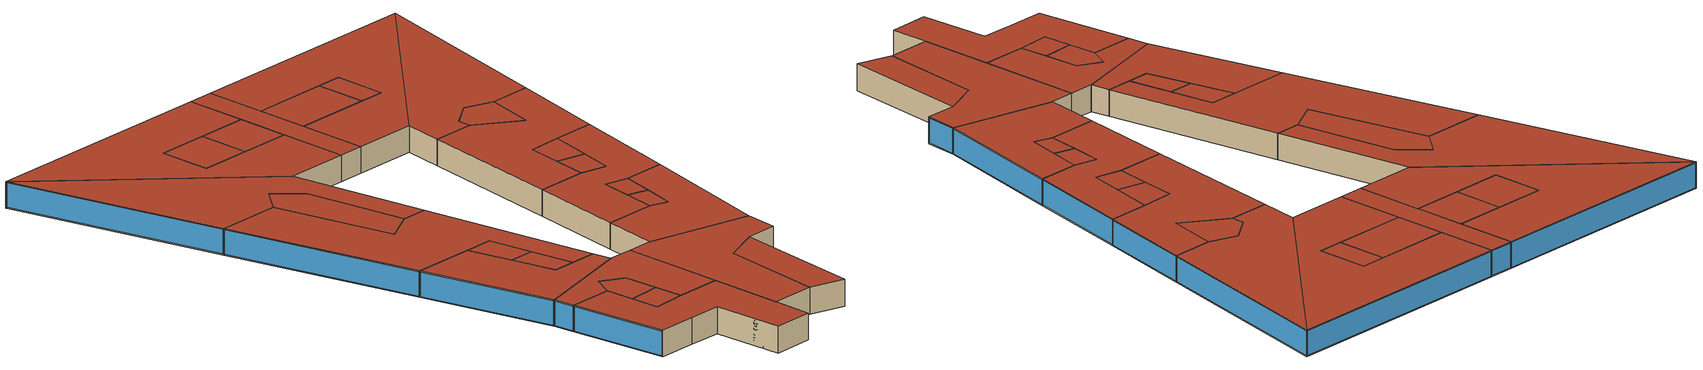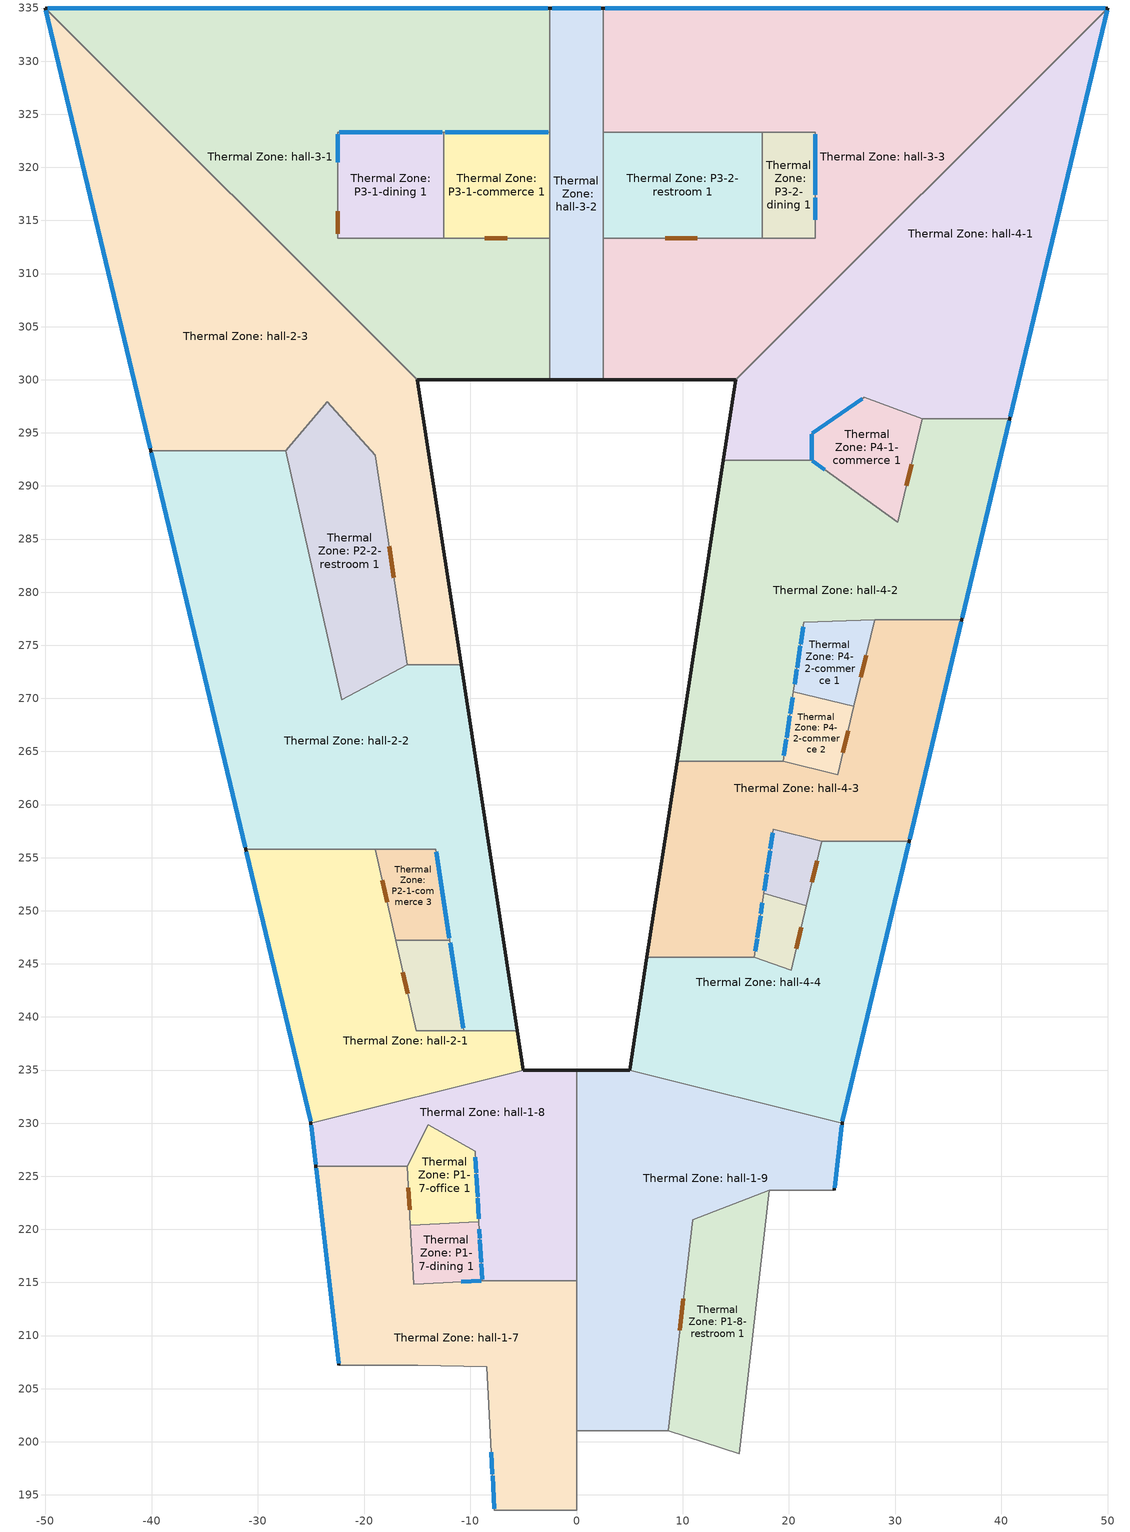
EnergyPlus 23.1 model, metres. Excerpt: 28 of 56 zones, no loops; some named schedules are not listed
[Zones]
Thermal Zone: hall-1-7
 floor ground (ExtSlabCarpet 4in ClimateZone 1-8): -15.93,225.94 -15.34,214.82 -8.89,215.16 0,215.16 0,193.57 -7.73,193.57 -8.45,207.05 -14.93,207.19 -22.37,207.19 -24.53,225.94 z0
 wall outside (ASHRAE 189.1-2009 ExtWall Mass ClimateZone 5): -24.53,225.94 -22.37,207.19 z0:5
 wall to Thermal Zone: P1-7-office 1 (Interior Wall): -15.63,220.38 -15.93,225.94 z0:5
 wall to Thermal Zone: P1-7-dining 1 (Interior Wall): -8.89,215.16 -15.34,214.82 -15.63,220.38 z0:5
 wall to Thermal Zone: hall-1-8 (Air Wall): 0,215.16 -8.89,215.16 / -15.93,225.94 -24.53,225.94 z0:5
 wall to Thermal Zone: hall-1-9 (Air Wall): 0,201.04 0,215.16 z0:5
 wall to Thermal Zone: hall-1-10 (Air Wall): 0,193.57 0,201.04 z0:5
 wall to Thermal Zone: hall-1-6 (Air Wall): -7.73,193.57 0,193.57 / -22.37,207.19 -14.93,207.19 z0:5
 wall to Thermal Zone: P1-6-commerce 1 (Interior Wall): -14.93,207.19 -8.45,207.05 -7.73,193.57 z0:5
 window (Curtain Window): -24.51,225.74 -22.39,207.39 z0.2:4.8
 window inside (Interior Window): -7.9,196.81 -7.74,193.7 / -8.98,215.16 -10.87,215.06 z0.2:4.8; -8.02,199.02 -7.91,196.93 z2.61:4.8
 door inside (Interior Door): -8.02,199.02 -7.91,196.93 / -15.71,221.83 -15.83,223.93 z0:2.5
 roof outside (ASHRAE 189.1-2009 ExtRoof IEAD ClimateZone 2-5): 0,193.57 0,215.16 -8.89,215.16 -15.34,214.82 -15.93,225.94 -24.53,225.94 -22.37,207.19 -14.93,207.19 -8.45,207.05 -7.73,193.57 z5
Thermal Zone: P1-8-restroom 1
 floor ground (ExtSlabCarpet 4in ClimateZone 1-8): 18.17,223.7 15.3,198.86 8.64,201.04 10.93,220.91 z0
 wall to Thermal Zone: hall-1-10 (Interior Wall): 8.64,201.04 15.3,198.86 18.17,223.7 z0:5
 wall to Thermal Zone: hall-1-9 (Interior Wall): 18.17,223.7 10.93,220.91 8.64,201.04 z0:5
 door inside (Interior Door): 10.07,213.47 9.73,210.48 z0:2.5
 roof outside (ASHRAE 189.1-2009 ExtRoof IEAD ClimateZone 2-5): 15.3,198.86 18.17,223.7 10.93,220.91 8.64,201.04 z5
Thermal Zone: hall-1-9
 floor ground (ExtSlabCarpet 4in ClimateZone 1-8): 5,235 25,230 24.27,223.7 18.17,223.7 10.93,220.91 8.64,201.04 0,201.04 0,235 z0
 wall outside (ASHRAE 189.1-2009 ExtWall Mass ClimateZone 5): 5,235 0,235 / 24.27,223.7 25,230 z0:5
 wall to Thermal Zone: hall-1-10 (Air Wall): 0,201.04 8.64,201.04 / 18.17,223.7 24.27,223.7 z0:5
 wall to Thermal Zone: hall-1-8 (Air Wall): 0,235 0,215.16 z0:5
 wall to Thermal Zone: hall-4-4 (Air Wall): 25,230 5,235 z0:5
 window (Curtain Window): 24.3,223.9 24.98,229.8 z0.2:4.8
 roof outside (ASHRAE 189.1-2009 ExtRoof IEAD ClimateZone 2-5): 8.64,201.04 10.93,220.91 18.17,223.7 24.27,223.7 25,230 5,235 0,235 0,201.04 z5
Thermal Zone: P1-7-dining 1
 floor ground (ExtSlabCarpet 4in ClimateZone 1-8): -9.19,220.73 -8.89,215.16 -15.34,214.82 -15.63,220.38 z0
 wall to Thermal Zone: P1-7-office 1 (Interior Wall): -9.19,220.73 -15.63,220.38 z0:5
 wall to Thermal Zone: hall-1-8 (Interior Wall): -8.89,215.16 -9.19,220.73 z0:5
 window inside (Interior Window): -8.9,215.3 -8.97,216.74 / -9.1,219.15 -9.15,220.01 z0.2:4.8; -8.98,216.89 -9.1,219 z2.69:4.8
 door inside (Interior Door): -8.98,216.89 -9.1,218.98 z0:2.5
 roof outside (ASHRAE 189.1-2009 ExtRoof IEAD ClimateZone 2-5): -15.34,214.82 -8.89,215.16 -9.19,220.73 -15.63,220.38 z5
Thermal Zone: hall-1-8
 floor ground (ExtSlabCarpet 4in ClimateZone 1-8): 0,235 0,215.16 -8.89,215.16 -9.55,227.36 -13.96,229.83 -15.93,225.94 -24.53,225.94 -25,230 -5,235 z0
 wall outside (ASHRAE 189.1-2009 ExtWall Mass ClimateZone 5): -25,230 -24.53,225.94 / 0,235 -5,235 z0:5
 wall to Thermal Zone: hall-2-1 (Air Wall): -5,235 -25,230 z0:5
 wall to Thermal Zone: P1-7-office 1 (Interior Wall): -15.93,225.94 -13.96,229.83 -9.55,227.36 -9.19,220.73 z0:5
 window (Curtain Window): -24.98,229.8 -24.55,226.14 z0.2:4.8
 window inside (Interior Window): -9.31,222.91 -9.2,220.98 / -9.51,226.79 -9.44,225.33 z0.2:4.8; -9.43,225.17 -9.31,223.07 z2.59:4.8
 door inside (Interior Door): -9.43,225.17 -9.31,223.07 z0:2.5
 roof outside (ASHRAE 189.1-2009 ExtRoof IEAD ClimateZone 2-5): 0,215.16 0,235 -5,235 -25,230 -24.53,225.94 -15.93,225.94 -13.96,229.83 -9.55,227.36 -8.89,215.16 z5
Thermal Zone: P1-7-office 1
 floor ground (ExtSlabCarpet 4in ClimateZone 1-8): -13.96,229.83 -9.55,227.36 -9.19,220.73 -15.63,220.38 -15.93,225.94 z0
 roof outside (ASHRAE 189.1-2009 ExtRoof IEAD ClimateZone 2-5): -15.63,220.38 -9.19,220.73 -9.55,227.36 -13.96,229.83 -15.93,225.94 z5
Thermal Zone: hall-4-4
 floor ground (ExtSlabCarpet 4in ClimateZone 1-8): 31.32,256.55 25,230 5,235 6.64,245.64 16.75,245.64 20.2,244.39 23.1,256.55 z0
 wall outside (ASHRAE 189.1-2009 ExtWall Mass ClimateZone 5): 25,230 31.32,256.55 / 6.64,245.64 5,235 z0:5
 wall to Thermal Zone: hall-4-3 (Air Wall): 16.75,245.64 6.64,245.64 / 31.32,256.55 23.1,256.55 z0:5
 wall to Thermal Zone: P4-3-commerce 2 (Interior Wall): 21.65,250.47 20.2,244.39 16.75,245.64 z0:5
 wall to Thermal Zone: P4-3-commerce 1 (Interior Wall): 23.1,256.55 21.65,250.47 z0:5
 window (Curtain Window): 25.05,230.19 31.28,256.36 z0.2:4.8
 door inside (Interior Door): 22.66,254.71 22.17,252.67 / 21.17,248.44 20.68,246.4 z0:2.5
 roof outside (ASHRAE 189.1-2009 ExtRoof IEAD ClimateZone 2-5): 25,230 31.32,256.55 23.1,256.55 20.2,244.39 16.75,245.64 6.64,245.64 5,235 z5
Thermal Zone: P4-3-commerce 2
 floor ground (ExtSlabCarpet 4in ClimateZone 1-8): 17.64,251.65 21.65,250.47 20.2,244.39 16.75,245.64 z0
 wall to Thermal Zone: P4-3-commerce 1 (Interior Wall): 21.65,250.47 17.64,251.65 z0:5
 wall to Thermal Zone: hall-4-3 (Interior Wall): 17.64,251.65 16.75,245.64 z0:5
 window inside (Interior Window): 17.51,250.74 17.35,249.7 / 17,247.34 16.82,246.16 z0.2:4.8; 17.33,249.55 17.02,247.47 z2.63:4.8
 door inside (Interior Door): 17.33,249.55 17.02,247.47 z0:2.5
 roof outside (ASHRAE 189.1-2009 ExtRoof IEAD ClimateZone 2-5): 20.2,244.39 21.65,250.47 17.64,251.65 16.75,245.64 z5
Thermal Zone: hall-4-3
 floor ground (ExtSlabCarpet 4in ClimateZone 1-8): 36.29,277.4 31.32,256.55 23.1,256.55 18.54,257.66 16.75,245.64 6.64,245.64 9.47,264.06 19.45,264.06 24.59,262.81 28.06,277.4 z0
 wall outside (ASHRAE 189.1-2009 ExtWall Mass ClimateZone 5): 31.32,256.55 36.29,277.4 / 9.47,264.06 6.64,245.64 z0:5
 wall to Thermal Zone: P4-3-commerce 1 (Interior Wall): 17.64,251.65 18.54,257.66 23.1,256.55 z0:5
 wall to Thermal Zone: hall-4-2 (Air Wall): 19.45,264.06 9.47,264.06 / 36.29,277.4 28.06,277.4 z0:5
 wall to Thermal Zone: P4-2-commerce 2 (Interior Wall): 26.12,269.25 24.59,262.81 19.45,264.06 z0:5
 wall to Thermal Zone: P4-2-commerce 1 (Interior Wall): 28.06,277.4 26.12,269.25 z0:5
 window (Curtain Window): 31.37,256.75 36.24,277.21 z0.2:4.8
 window inside (Interior Window): 17.68,251.88 17.91,253.43 / 18.27,255.83 18.49,257.35 z0.2:4.8; 17.93,253.58 18.24,255.66 z2.67:4.8
 door inside (Interior Door): 25.57,266.93 25.08,264.89 / 27.26,274.04 26.78,272 / 17.93,253.58 18.24,255.66 z0:2.5
 roof outside (ASHRAE 189.1-2009 ExtRoof IEAD ClimateZone 2-5): 16.75,245.64 18.54,257.66 23.1,256.55 31.32,256.55 36.29,277.4 28.06,277.4 24.59,262.81 19.45,264.06 9.47,264.06 6.64,245.64 z5
Thermal Zone: P4-3-commerce 1
 floor ground (ExtSlabCarpet 4in ClimateZone 1-8): 18.54,257.66 23.1,256.55 21.65,250.47 17.64,251.65 z0
 roof outside (ASHRAE 189.1-2009 ExtRoof IEAD ClimateZone 2-5): 21.65,250.47 23.1,256.55 18.54,257.66 17.64,251.65 z5
Thermal Zone: P4-2-commerce 2
 floor ground (ExtSlabCarpet 4in ClimateZone 1-8): 20.43,270.6 26.12,269.25 24.59,262.81 19.45,264.06 z0
 wall to Thermal Zone: P4-2-commerce 1 (Interior Wall): 26.12,269.25 20.43,270.6 z0:5
 wall to Thermal Zone: hall-4-2 (Interior Wall): 20.43,270.6 19.45,264.06 z0:5
 window inside (Interior Window): 20.35,270.09 20.12,268.55 / 19.76,266.14 19.53,264.59 z0.2:4.8; 20.1,268.38 19.78,266.3 z2.64:4.8
 door inside (Interior Door): 20.1,268.38 19.78,266.3 z0:2.5
 roof outside (ASHRAE 189.1-2009 ExtRoof IEAD ClimateZone 2-5): 24.59,262.81 26.12,269.25 20.43,270.6 19.45,264.06 z5
Thermal Zone: hall-4-2
 floor ground (ExtSlabCarpet 4in ClimateZone 1-8): 40.79,296.31 36.29,277.4 28.06,277.4 21.41,277.15 19.45,264.06 9.47,264.06 13.83,292.43 22.13,292.43 30.25,286.58 32.56,296.31 z0
 wall outside (ASHRAE 189.1-2009 ExtWall Mass ClimateZone 5): 36.29,277.4 40.79,296.31 / 13.83,292.43 9.47,264.06 z0:5
 wall to Thermal Zone: P4-2-commerce 1 (Interior Wall): 20.43,270.6 21.41,277.15 28.06,277.4 z0:5
 wall to Thermal Zone: hall-4-1 (Air Wall): 22.13,292.43 13.83,292.43 / 40.79,296.31 32.56,296.31 z0:5
 wall to Thermal Zone: P4-1-commerce 1 (Interior Wall): 32.56,296.31 30.25,286.58 22.13,292.43 z0:5
 window (Curtain Window): 36.33,277.6 40.74,296.12 z0.2:4.8
 window inside (Interior Window): 23.38,291.53 22.2,292.38 / 21.1,275.1 21.34,276.72 / 20.54,271.34 20.75,272.74 z0.2:4.8; 20.77,272.89 21.08,274.97 z2.6:4.8
 door inside (Interior Door): 31.55,292.05 31.06,290 / 20.77,272.89 21.08,274.97 z0:2.5
 roof outside (ASHRAE 189.1-2009 ExtRoof IEAD ClimateZone 2-5): 19.45,264.06 21.41,277.15 28.06,277.4 36.29,277.4 40.79,296.31 32.56,296.31 30.25,286.58 22.13,292.43 13.83,292.43 9.47,264.06 z5
Thermal Zone: P4-2-commerce 1
 floor ground (ExtSlabCarpet 4in ClimateZone 1-8): 28.06,277.4 26.12,269.25 20.43,270.6 21.41,277.15 z0
 roof outside (ASHRAE 189.1-2009 ExtRoof IEAD ClimateZone 2-5): 26.12,269.25 28.06,277.4 21.41,277.15 20.43,270.6 z5
Thermal Zone: P4-1-commerce 1
 floor ground (ExtSlabCarpet 4in ClimateZone 1-8): 27.08,298.33 32.56,296.31 30.25,286.58 22.13,292.43 22.13,294.93 z0
 wall to Thermal Zone: hall-4-1 (Interior Wall): 32.56,296.31 27.08,298.33 22.13,294.93 22.13,292.43 z0:5
 window inside (Interior Window): 26.9,298.2 22.19,294.97 / 22.13,294.87 22.13,292.48 z0.2:4.8
 roof outside (ASHRAE 189.1-2009 ExtRoof IEAD ClimateZone 2-5): 30.25,286.58 32.56,296.31 27.08,298.33 22.13,294.93 22.13,292.43 z5
Thermal Zone: hall-4-1
 floor ground (ExtSlabCarpet 4in ClimateZone 1-8): 50,335 40.79,296.31 32.56,296.31 27.08,298.33 22.13,294.93 22.13,292.43 13.83,292.43 15,300 z0
 wall outside (ASHRAE 189.1-2009 ExtWall Mass ClimateZone 5): 15,300 13.83,292.43 / 40.79,296.31 50,335 z0:5
 wall to Thermal Zone: hall-3-3 (Air Wall): 50,335 15,300 z0:5
 window (Curtain Window): 40.83,296.51 49.95,334.81 z0.2:4.8
 roof outside (ASHRAE 189.1-2009 ExtRoof IEAD ClimateZone 2-5): 22.13,292.43 22.13,294.93 27.08,298.33 32.56,296.31 40.79,296.31 50,335 15,300 13.83,292.43 z5
Thermal Zone: hall-2-1
 floor ground (ExtSlabCarpet 4in ClimateZone 1-8): -18.94,255.76 -15.11,238.69 -5.57,238.69 -5,235 -25,230 -31.13,255.76 z0
 wall outside (ASHRAE 189.1-2009 ExtWall Mass ClimateZone 5): -5,235 -5.57,238.69 / -31.13,255.76 -25,230 z0:5
 wall to Thermal Zone: P2-1-commerce 3 (Interior Wall): -17.03,247.23 -18.94,255.76 z0:5
 wall to Thermal Zone: P2-1-commerce 2 (Interior Wall): -10.63,238.69 -15.11,238.69 -17.03,247.23 z0:5
 wall to Thermal Zone: hall-2-2 (Air Wall): -5.57,238.69 -10.63,238.69 / -18.94,255.76 -31.13,255.76 z0:5
 window (Curtain Window): -31.09,255.57 -25.05,230.19 z0.2:4.8
 door inside (Interior Door): -17.83,250.81 -18.29,252.85 / -15.89,242.16 -16.35,244.21 z0:2.5
 roof outside (ASHRAE 189.1-2009 ExtRoof IEAD ClimateZone 2-5): -25,230 -5,235 -5.57,238.69 -15.11,238.69 -18.94,255.76 -31.13,255.76 z5
Thermal Zone: hall-2-2
 floor ground (ExtSlabCarpet 4in ClimateZone 1-8): -27.38,293.33 -22.1,269.85 -15.93,273.14 -10.87,273.14 -5.57,238.69 -10.63,238.69 -13.25,255.76 -31.13,255.76 -40.08,293.33 z0
 wall outside (ASHRAE 189.1-2009 ExtWall Mass ClimateZone 5): -5.57,238.69 -10.87,273.14 / -40.08,293.33 -31.13,255.76 z0:5
 wall to Thermal Zone: P2-2-restroom 1 (Interior Wall): -15.93,273.14 -22.1,269.85 -27.38,293.33 z0:5
 wall to Thermal Zone: hall-2-3 (Air Wall): -10.87,273.14 -15.93,273.14 / -27.38,293.33 -40.08,293.33 z0:5
 wall to Thermal Zone: P2-1-commerce 2 (Interior Wall): -11.94,247.23 -10.63,238.69 z0:5
 wall to Thermal Zone: P2-1-commerce 3 (Interior Wall): -18.94,255.76 -13.25,255.76 -11.94,247.23 z0:5
 window (Curtain Window): -40.03,293.14 -31.18,255.96 z0.2:4.8
 window inside (Interior Window): -13.22,255.57 -11.97,247.41 / -11.91,247 -10.66,238.92 z0.2:4.8
 roof outside (ASHRAE 189.1-2009 ExtRoof IEAD ClimateZone 2-5): -5.57,238.69 -10.87,273.14 -15.93,273.14 -22.1,269.85 -27.38,293.33 -40.08,293.33 -31.13,255.76 -13.25,255.76 -10.63,238.69 z5
Thermal Zone: P2-1-commerce 2
 floor ground (ExtSlabCarpet 4in ClimateZone 1-8): -17.03,247.23 -11.94,247.23 -10.63,238.69 -15.11,238.69 z0
 wall to Thermal Zone: P2-1-commerce 3 (Interior Wall): -11.94,247.23 -17.03,247.23 z0:5
 roof outside (ASHRAE 189.1-2009 ExtRoof IEAD ClimateZone 2-5): -10.63,238.69 -11.94,247.23 -17.03,247.23 -15.11,238.69 z5
Thermal Zone: P2-1-commerce 3
 floor ground (ExtSlabCarpet 4in ClimateZone 1-8): -13.25,255.76 -11.94,247.23 -17.03,247.23 -18.94,255.76 z0
 roof outside (ASHRAE 189.1-2009 ExtRoof IEAD ClimateZone 2-5): -11.94,247.23 -13.25,255.76 -18.94,255.76 -17.03,247.23 z5
Thermal Zone: P2-2-restroom 1
 floor ground (ExtSlabCarpet 4in ClimateZone 1-8): -23.49,297.9 -18.97,292.91 -15.93,273.14 -22.1,269.85 -27.38,293.33 z0
 wall to Thermal Zone: hall-2-3 (Interior Wall): -15.93,273.14 -18.97,292.91 -23.49,297.9 -27.38,293.33 z0:5
 door inside (Interior Door): -17.19,281.37 -17.65,284.34 z0:2.5
 roof outside (ASHRAE 189.1-2009 ExtRoof IEAD ClimateZone 2-5): -22.1,269.85 -15.93,273.14 -18.97,292.91 -23.49,297.9 -27.38,293.33 z5
Thermal Zone: hall-2-3
 floor ground (ExtSlabCarpet 4in ClimateZone 1-8): -50,335 -15,300 -10.87,273.14 -15.93,273.14 -18.97,292.91 -23.49,297.9 -27.38,293.33 -40.08,293.33 z0
 wall outside (ASHRAE 189.1-2009 ExtWall Mass ClimateZone 5): -50,335 -40.08,293.33 / -10.87,273.14 -15,300 z0:5
 wall to Thermal Zone: hall-3-1 (Air Wall): -15,300 -50,335 z0:5
 window (Curtain Window): -49.95,334.81 -40.13,293.53 z0.2:4.8
 roof outside (ASHRAE 189.1-2009 ExtRoof IEAD ClimateZone 2-5): -10.87,273.14 -15,300 -50,335 -40.08,293.33 -27.38,293.33 -23.49,297.9 -18.97,292.91 -15.93,273.14 z5
Thermal Zone: hall-3-1
 floor ground (ExtSlabCarpet 4in ClimateZone 1-8): -2.5,335 -2.5,323.31 -22.5,323.31 -22.5,313.31 -2.5,313.31 -2.5,300 -15,300 -50,335 z0
 wall outside (ASHRAE 189.1-2009 ExtWall Mass ClimateZone 5): -15,300 -2.5,300 / -2.5,335 -50,335 z0:5
 wall to Thermal Zone: P3-1-commerce 1 (Interior Wall): -12.5,323.31 -2.5,323.31 / -2.5,313.31 -12.5,313.31 z0:5
 wall to Thermal Zone: P3-1-dining 1 (Interior Wall): -12.5,313.31 -22.5,313.31 -22.5,323.31 -12.5,323.31 z0:5
 wall to Thermal Zone: hall-3-2 (Air Wall): -2.5,300 -2.5,313.31 / -2.5,323.31 -2.5,335 z0:5
 window (Curtain Window): -2.7,335 -49.8,335 z0.2:4.8
 window inside (Interior Window): -22.35,323.31 -12.65,323.31 / -12.35,323.31 -2.68,323.31 / -22.5,320.47 -22.5,323.12 z0.2:4.8
 door inside (Interior Door): -22.5,313.76 -22.5,315.86 / -6.52,313.31 -8.62,313.31 z0:2.5
 roof outside (ASHRAE 189.1-2009 ExtRoof IEAD ClimateZone 2-5): -2.5,300 -2.5,313.31 -22.5,313.31 -22.5,323.31 -2.5,323.31 -2.5,335 -50,335 -15,300 z5
Thermal Zone: hall-3-2
 floor ground (ExtSlabCarpet 4in ClimateZone 1-8): 2.5,335 2.5,300 -2.5,300 -2.5,335 z0
 wall outside (ASHRAE 189.1-2009 ExtWall Mass ClimateZone 5): -2.5,300 2.5,300 / 2.5,335 -2.5,335 z0:5
 wall to Thermal Zone: P3-2-restroom 1 (Interior Wall): 2.5,313.31 2.5,323.31 z0:5
 wall to Thermal Zone: hall-3-3 (Air Wall): 2.5,300 2.5,313.31 / 2.5,323.31 2.5,335 z0:5
 wall to Thermal Zone: P3-1-commerce 1 (Interior Wall): -2.5,323.31 -2.5,313.31 z0:5
 window (Curtain Window): 2.3,335 -2.3,335 z0.2:4.8
 roof outside (ASHRAE 189.1-2009 ExtRoof IEAD ClimateZone 2-5): 2.5,300 2.5,335 -2.5,335 -2.5,300 z5
Thermal Zone: hall-3-3
 floor ground (ExtSlabCarpet 4in ClimateZone 1-8): 50,335 15,300 2.5,300 2.5,313.31 22.5,313.31 22.5,323.31 2.5,323.31 2.5,335 z0
 wall outside (ASHRAE 189.1-2009 ExtWall Mass ClimateZone 5): 50,335 2.5,335 / 2.5,300 15,300 z0:5
 wall to Thermal Zone: P3-2-restroom 1 (Interior Wall): 17.5,313.31 2.5,313.31 / 2.5,323.31 17.5,323.31 z0:5
 wall to Thermal Zone: P3-2-dining 1 (Interior Wall): 17.5,323.31 22.5,323.31 22.5,313.31 17.5,313.31 z0:5
 window (Curtain Window): 49.8,335 2.7,335 z0.2:4.8
 window inside (Interior Window): 22.5,317.14 22.5,315.04 z2.63:4.8; 22.5,323.11 22.5,317.39 z0.2:4.8
 door inside (Interior Door): 22.5,317.14 22.5,315.04 / 11.35,313.31 8.35,313.31 z0:2.5
 roof outside (ASHRAE 189.1-2009 ExtRoof IEAD ClimateZone 2-5): 15,300 50,335 2.5,335 2.5,323.31 22.5,323.31 22.5,313.31 2.5,313.31 2.5,300 z5
Thermal Zone: P3-1-dining 1
 floor ground (ExtSlabCarpet 4in ClimateZone 1-8): -12.5,323.31 -12.5,313.31 -22.5,313.31 -22.5,323.31 z0
 wall to Thermal Zone: P3-1-commerce 1 (Interior Wall): -12.5,313.31 -12.5,323.31 z0:5
 roof outside (ASHRAE 189.1-2009 ExtRoof IEAD ClimateZone 2-5): -12.5,313.31 -12.5,323.31 -22.5,323.31 -22.5,313.31 z5
Thermal Zone: P3-1-commerce 1
 floor ground (ExtSlabCarpet 4in ClimateZone 1-8): -2.5,323.32 -2.5,313.31 -12.5,313.31 -12.5,323.32 z0
 roof outside (ASHRAE 189.1-2009 ExtRoof IEAD ClimateZone 2-5): -2.5,313.31 -2.5,323.32 -12.5,323.32 -12.5,313.31 z5
Thermal Zone: P3-2-restroom 1
 floor ground (ExtSlabCarpet 4in ClimateZone 1-8): 17.5,323.31 17.5,313.31 2.5,313.31 2.5,323.31 z0
 wall to Thermal Zone: P3-2-dining 1 (Interior Wall): 17.5,313.31 17.5,323.31 z0:5
 roof outside (ASHRAE 189.1-2009 ExtRoof IEAD ClimateZone 2-5): 17.5,313.31 17.5,323.31 2.5,323.31 2.5,313.31 z5
Thermal Zone: P3-2-dining 1
 floor ground (ExtSlabCarpet 4in ClimateZone 1-8): 22.5,323.31 22.5,313.31 17.5,313.31 17.5,323.31 z0
 roof outside (ASHRAE 189.1-2009 ExtRoof IEAD ClimateZone 2-5): 22.5,313.31 22.5,323.31 17.5,323.31 17.5,313.31 z5
[Building]
Building: Maximum number of warmup days=50; Minimum number of warmup days=6
[Site:Location]
Beijing: Elevation=31.3; Latitude=39.8; Longitude=116.47; Time zone=8
[SizingPeriod:DesignDay] Ashrae clear sky optical depth for beam irradiance taub=0.747; Ashrae clear sky optical depth for diffuse irradiance taud=1.448; Barometric pressure=100950; Begin environment reset mode=FullResetAtBeginEnvironment; Daily dry bulb temperature range=8.9; Day of month=21; Day type=SummerDesignDay; Daylight saving time indicator=No; Dry bulb temperature range modifier type=DefaultMultipliers; Month=7; Rain indicator=No; Snow indicator=No; Solar model indicator=ASHRAETau; Wind direction=180; Wind speed=3.4
Name | Humidity condition type | Maximum dry bulb temperature | Wetbulb or dewpoint at maximum dry bulb | Enthalpy at maximum dry bulb
Beijing Ann Clg .4% Condns DB=>MWB | WetBulb | 34.9 | 22.2
Beijing Ann Clg .4% Condns DP=>MDB | DewPoint | 28.9 | 26.1
Beijing Ann Clg .4% Condns Enth=>MDB | Enthalpy | 30.1 |  | 86200
Beijing Ann Clg .4% Condns WB=>MDB | WetBulb | 30.5 | 27
[Construction]
ASHRAE 189.1-2009 ExtRoof IEAD ClimateZone 2-5: Roof Membrane, Roof Insulation [21], Metal Decking
ASHRAE 189.1-2009 ExtWall Mass ClimateZone 5: 1IN Stucco, 8IN Concrete HW, Wall Insulation [40], 1/2IN Gypsum
Curtain Window: Curtain Wall 12T Low-E, Ar, Curtain Wall 12T
ExtSlabCarpet 4in ClimateZone 1-8: MAT-CC05 4 HW CONCRETE, CP02 CARPET PAD
Interior Door: G05 25mm wood
Interior Wall: G01a 19mm gypsum board, F04 Wall air space resistance, G01a 19mm gypsum board
Interior Window: Clear 3mm
[Construction:AirBoundary]
Air Wall: SimpleMixing, 0.8, Always On
[Material] Thermal absorptance=0.9
Name | Conductivity | Density | Roughness | Solar absorptance | Specific heat | Thickness | Visible absorptance
1/2IN Gypsum | 0.16 | 784.9 | Smooth | 0.4 | 830 | 0.0127 | 0.4
1IN Stucco | 0.6918 | 1858 | Smooth | 0.92 | 837 | 0.0253 | 0.92
8IN Concrete HW | 1.7296 | 2243 | MediumRough | 0.65 | 837 | 0.2033 | 0.65
G01a 19mm gypsum board | 0.16 | 800 | MediumSmooth | 0.4 | 1090 | 0.019 | 0.4
G05 25mm wood | 0.15 | 608 | MediumSmooth | 0.5 | 1630 | 0.0254 | 0.5
MAT-CC05 4 HW CONCRETE | 1.311 | 2240 | Rough | 0.85 | 836.8 | 0.1016 | 0.85
Metal Decking | 45.006 | 7680 | MediumSmooth | 0.6 | 418.4 | 0.0015 | 0.6
Roof Insulation [21] | 0.049 | 265 | MediumRough | 0.7 | 836.8 | 0.2105 | 0.7
Roof Membrane | 0.16 | 1121.29 | VeryRough | 0.7 | 1460 | 0.0095 | 0.7
Wall Insulation [40] | 0.0432 | 91 | MediumRough | 0.5 | 837 | 0.0794 | 0.5
[Material:AirGap]
F04 Wall air space resistance: Thermal resistance=0.15
[Material:NoMass]
CP02 CARPET PAD: Roughness=Smooth; Solar absorptance=0.8; Thermal absorptance=0.9; Thermal resistance=0.1; Visible absorptance=0.8
[WindowMaterial:Gas]
Ar: Gas type=Argon; Thickness=0.018
[WindowMaterial:Glazing] Back side solar reflectance at normal incidence=0; Optical data type=SpectralAverage
Name | Back side infrared hemispherical emissivity | Back side visible reflectance at normal incidence | Conductivity | Dirt correction factor for solar and visible transmittance | Front side infrared hemispherical emissivity | Front side solar reflectance at normal incidence | Front side visible reflectance at normal incidence | Infrared transmittance at normal incidence | Solar diffusing | Solar transmittance at normal incidence | Thickness | Visible transmittance at normal incidence
Clear 3mm | 0.84 | 0 | 0.9 | 1 | 0.84 | 0.075 | 0.081 | 0 | No | 0.837 | 0.003 | 0.898
Curtain Wall 12T |  | 0 |  |  |  | 0.08 | 0.08 |  |  | 0.91 | 0.012 | 0.916
Curtain Wall 12T Low-E |  | 0.14 |  |  |  | 0.41 | 0.13 |  |  | 0.38 | 0.012 | 0.72
[ElectricEquipment] Design level calculation method=Watts/Area
Name | End use subcategory | Schedule | Watts per zone floor area | Zone or zonelist or space or spacelist | Fraction latent | Fraction lost | Fraction radiant
189.1-2009 - Office - ClosedOffice - CZ4-8 Electric Equipment 1 | General | Office Bldg Equip | 6.8889 | 189.1-2009 - Office - ClosedOffice - CZ4-8 1
189.1-2009 - Office - Restroom - CZ4-8 Electric Equipment |  | Office Bldg Equip | 0.753474 | 189.1-2009 - Office - Restroom - CZ4-8
189.1-2009 - Office - WholeBuilding - Lg Office - CZ4-8 Electric Equipment |  | Large Office Bldg Equip | 5.81251 | 189.1-2009 - Office - WholeBuilding - Lg Office - CZ4-8
Office Dining Elec Equip | General | OfficeLarge BLDG_EQUIP_SCH | 10.7639 | Office Dining | 0 | 0 | 0.5
Retail Retail Elec Equip | General | RetailStandalone BLDG_EQUIP_SCH | 3.22917 | Retail Retail | 0 | 0 | 0.5
[Lights] Design level calculation method=Watts/Area
Name | End use subcategory | Schedule | Watts per zone floor area | Zone or zonelist or space or spacelist | Fraction radiant | Fraction replaceable | Fraction visible | Return air fraction
189.1-2009 - Office - ClosedOffice - CZ4-8 Lights 1 | General | Office Bldg Light | 10.6563 | 189.1-2009 - Office - ClosedOffice - CZ4-8 1
189.1-2009 - Office - Restroom - CZ4-8 Lights |  | Office Bldg Light | 8.71877 | 189.1-2009 - Office - Restroom - CZ4-8
189.1-2009 - Office - WholeBuilding - Lg Office - CZ4-8 Lights |  | Large Office Bldg Light | 9.68752 | 189.1-2009 - Office - WholeBuilding - Lg Office - CZ4-8
Office Dining Lights | General | OfficeLarge BLDG_LIGHT_SCH | 9.68752 | Office Dining | 0.4 | 1 | 0.2 | 0.4
Retail Retail Lights | General | RetailStandalone BLDG_LIGHT_SCH | 18.2986 | Retail Retail | 0.7 | 1 | 0.2 | 0
[People] Fraction radiant=0.3; Number of people calculation method=People/Area
Name | Activity level schedule | Number of people schedule | People per floor area | Zone or zonelist or space or spacelist
189.1-2009 - Office - ClosedOffice - CZ4-8 People 1 | Office Activity | Office Work Occ | 0.0511286 | 189.1-2009 - Office - ClosedOffice - CZ4-8 1
189.1-2009 - Office - Restroom - CZ4-8 People | Office Activity | Office Misc Occ | 0.107639 | 189.1-2009 - Office - Restroom - CZ4-8
189.1-2009 - Office - WholeBuilding - Lg Office - CZ4-8 People | Large Office Activity | Large Office Bldg Occ | 0.0538196 | 189.1-2009 - Office - WholeBuilding - Lg Office - CZ4-8
Office Dining People | OfficeMedium ACTIVITY_SCH | OfficeLarge BLDG_OCC_SCH | 0.107639 | Office Dining
Retail Retail People | RetailStandalone ACTIVITY_SCH | RetailStandalone BLDG_OCC_SCH | 0.161459 | Retail Retail
[Space]
Name | Zone | Space type
P1-7-dining 1 | Thermal Zone: P1-7-dining 1 | Office Dining
P1-7-office 1 | Thermal Zone: P1-7-office 1 | 189.1-2009 - Office - ClosedOffice - CZ4-8 1
P1-8-restroom 1 | Thermal Zone: P1-8-restroom 1 | 189.1-2009 - Office - Restroom - CZ4-8
P2-1-commerce 2 | Thermal Zone: P2-1-commerce 2 | Retail Retail
P2-1-commerce 3 | Thermal Zone: P2-1-commerce 3 | Retail Retail
P2-2-restroom 1 | Thermal Zone: P2-2-restroom 1 | 189.1-2009 - Office - Restroom - CZ4-8
P3-1-commerce 1 | Thermal Zone: P3-1-commerce 1 | Retail Retail
P3-1-dining 1 | Thermal Zone: P3-1-dining 1 | Office Dining
P3-2-dining 1 | Thermal Zone: P3-2-dining 1 | Office Dining
P3-2-restroom 1 | Thermal Zone: P3-2-restroom 1 | 189.1-2009 - Office - Restroom - CZ4-8
P4-1-commerce 1 | Thermal Zone: P4-1-commerce 1 | Retail Retail
P4-2-commerce 1 | Thermal Zone: P4-2-commerce 1 | Retail Retail
P4-2-commerce 2 | Thermal Zone: P4-2-commerce 2 | Retail Retail
P4-3-commerce 1 | Thermal Zone: P4-3-commerce 1 | Retail Retail
P4-3-commerce 2 | Thermal Zone: P4-3-commerce 2 | Retail Retail
hall-1-7 | Thermal Zone: hall-1-7 | 189.1-2009 - Office - WholeBuilding - Lg Office - CZ4-8
hall-1-8 | Thermal Zone: hall-1-8 | 189.1-2009 - Office - WholeBuilding - Lg Office - CZ4-8
hall-1-9 | Thermal Zone: hall-1-9 | 189.1-2009 - Office - WholeBuilding - Lg Office - CZ4-8
hall-2-1 | Thermal Zone: hall-2-1 | 189.1-2009 - Office - WholeBuilding - Lg Office - CZ4-8
hall-2-2 | Thermal Zone: hall-2-2 | 189.1-2009 - Office - WholeBuilding - Lg Office - CZ4-8
hall-2-3 | Thermal Zone: hall-2-3 | 189.1-2009 - Office - WholeBuilding - Lg Office - CZ4-8
hall-3-1 | Thermal Zone: hall-3-1 | 189.1-2009 - Office - WholeBuilding - Lg Office - CZ4-8
hall-3-2 | Thermal Zone: hall-3-2 | 189.1-2009 - Office - WholeBuilding - Lg Office - CZ4-8
hall-3-3 | Thermal Zone: hall-3-3 | 189.1-2009 - Office - WholeBuilding - Lg Office - CZ4-8
hall-4-1 | Thermal Zone: hall-4-1 | 189.1-2009 - Office - WholeBuilding - Lg Office - CZ4-8
hall-4-2 | Thermal Zone: hall-4-2 | 189.1-2009 - Office - WholeBuilding - Lg Office - CZ4-8
hall-4-3 | Thermal Zone: hall-4-3 | 189.1-2009 - Office - WholeBuilding - Lg Office - CZ4-8
hall-4-4 | Thermal Zone: hall-4-4 | 189.1-2009 - Office - WholeBuilding - Lg Office - CZ4-8
[SpaceList]
189.1-2009 - Office - ClosedOffice - CZ4-8 1: P1-11-office 1, P1-1-office 1, P1-1-office 2, P1-11-office 2, P1-7-office 1
189.1-2009 - Office - Restroom - CZ4-8: P1-2-restroom 1, P1-10-restroom 1, P1-8-restroom 1, P2-2-restroom 1, P3-2-restroom 1
189.1-2009 - Office - WholeBuilding - Lg Office - CZ4-8: hall-1-1, hall-1-13, hall-1-12, hall-2-3, hall-1-2, hall-1-9, hall-1-6, P1-2-breakroom 1, hall-1-11, hall-1-3, hall-1-4, hall-2-1, hall-1-10, hall-1-5, hall-1-7, hall-1-8, hall-4-4, hall-4-3, hall-4-2, hall-4-1, hall-2-2, hall-3-1, hall-3-2, hall-3-3
Office Dining: P1-1-dining 1, P1-7-dining 1, P1-2-dining 1, P1-4-dining 1, P3-2-dining 1, P3-1-dining 1
Retail Retail: P3-1-commerce 1, P2-1-commerce 2, P1-1-commerce 1, P1-11-commerce 2, P4-1-commerce 1, P1-11-commerce 1, P1-3-commerce 1, P2-1-commerce 3, P1-4-commerce 1, P4-2-commerce 2, P1-9-commerce 1, P4-2-commerce 1, P1-5-commerce 1, P1-6-commerce 1, P4-3-commerce 2, P4-3-commerce 1
[Zone] Multiplier=1; Part of total floor area=Yes
Name | Zone inside convection algorithm | Zone outside convection algorithm
Thermal Zone: P1-7-dining 1; Thermal Zone: P1-7-office 1; Thermal Zone: P1-8-restroom 1; Thermal Zone: P2-1-commerce 2; Thermal Zone: P2-1-commerce 3; Thermal Zone: P2-2-restroom 1; Thermal Zone: P3-1-commerce 1; Thermal Zone: P3-1-dining 1; Thermal Zone: P3-2-dining 1; Thermal Zone: P3-2-restroom 1; Thermal Zone: P4-1-commerce 1; Thermal Zone: P4-2-commerce 1; Thermal Zone: P4-2-commerce 2; Thermal Zone: P4-3-commerce 1; Thermal Zone: hall-1-7; Thermal Zone: hall-1-8; Thermal Zone: hall-1-9; Thermal Zone: hall-2-1; Thermal Zone: hall-2-2; Thermal Zone: hall-2-3; Thermal Zone: hall-3-1; Thermal Zone: hall-3-2; Thermal Zone: hall-3-3; Thermal Zone: hall-4-1; Thermal Zone: hall-4-2; Thermal Zone: hall-4-3; Thermal Zone: hall-4-4 | TARP | TARP
Thermal Zone: P4-3-commerce 2
[ZoneInfiltration:DesignFlowRate] Design flow rate calculation method=Flow/ExteriorArea
Name | Flow rate per exterior surface area | Schedule | Zone or zonelist or space or spacelist
189.1-2009 - Office - ClosedOffice - CZ4-8 Infiltration 1 | 0.000226568 | Office Infil Quarter On | 189.1-2009 - Office - ClosedOffice - CZ4-8 1
189.1-2009 - Office - Restroom - CZ4-8 Infiltration | 0.000226568 | Office Infil Quarter On | 189.1-2009 - Office - Restroom - CZ4-8
189.1-2009 - Office - WholeBuilding - Lg Office - CZ4-8 Infiltration | 0.000226568 | Large Office Infil Quarter On | 189.1-2009 - Office - WholeBuilding - Lg Office - CZ4-8
Office Dining Infiltration | 0.00030226 | OfficeMedium INFIL_SCH_PNNL | Office Dining
Retail Retail Infiltration | 0.00030226 | RetailStandalone INFIL_SCH_PNNL | Retail Retail
[Schedule:Day:Interval]
Large Office Activity Default Schedule; Large Office Activity Summer Design Day; Large Office Activity Winter Design Day; OfficeMedium ACTIVITY_SCH Default; OfficeMedium ACTIVITY_SCH Summer Design Day; OfficeMedium ACTIVITY_SCH Winter Design Day: 24:00, 120, No
Large Office Bldg Equip Default Schedule; Office Bldg Equip Default Schedule: 08:00, 0.4, 12:00, 0.9, 13:00, 0.8, 17:00, 0.9, 18:00, 0.8, 20:00, 0.6, 22:00, 0.5, 24:00, 0.4, No
Large Office Bldg Equip Rule 1 Day Schedule; Office Bldg Equip Rule 1 Day Schedule: 24:00, 0.3, No
Large Office Bldg Equip Rule 2 Day Schedule; Office Bldg Equip Rule 2 Day Schedule: 06:00, 0.3, 08:00, 0.4, 14:00, 0.5, 17:00, 0.35, 24:00, 0.3, No
Large Office Bldg Equip Summer Design Day; Large Office Bldg Light Summer Design Day; Large Office Infil Quarter On Rule 1 Day Schedule; Office Bldg Equip Summer Design Day; Office Bldg Light Summer Design Day; Office Infil Quarter On Rule 1 Day Schedule; OfficeLarge BLDG_EQUIP_SCH Summer Design Day; OfficeLarge BLDG_LIGHT_SCH Summer Design Day; OfficeMedium INFIL_SCH_PNNL Default: 24:00, 1, No
Large Office Bldg Equip Winter Design Day; Large Office Bldg Light Winter Design Day; Large Office Bldg Occ Rule 1 Day Schedule; Large Office Bldg Occ Winter Design Day; Office Bldg Equip Winter Design Day; Office Bldg Light Winter Design Day; Office Bldg Occ Rule 1 Day Schedule; Office Bldg Occ Rule 1 Day Schedule 1; Office Bldg Occ Winter Design Day; Office Bldg Occ Winter Design Day 1; OfficeLarge BLDG_EQUIP_SCH Winter Design Day; OfficeLarge BLDG_LIGHT_SCH Winter Design Day; OfficeLarge BLDG_OCC_SCH Winter Design Day: 24:00, 0, No
Large Office Bldg Light Default Schedule; Office Bldg Light Default Schedule: 05:00, 0.05, 07:00, 0.1, 08:00, 0.3, 17:00, 0.9, 18:00, 0.7, 20:00, 0.5, 22:00, 0.3, 23:00, 0.1, 24:00, 0.05, No
Large Office Bldg Light Rule 1 Day Schedule; Office Bldg Light Rule 1 Day Schedule; OfficeLarge BLDG_LIGHT_SCH Default: 24:00, 0.05, No
Large Office Bldg Light Rule 2 Day Schedule; Office Bldg Light Rule 2 Day Schedule: 06:00, 0.05, 08:00, 0.1, 14:00, 0.5, 17:00, 0.15, 24:00, 0.05, No
Large Office Bldg Occ Default Schedule: 06:00, 0, 07:00, 0.1, 08:00, 0.2, 12:00, 0.95, 13:00, 0.5, 17:00, 0.95, 18:00, 0.7, 20:00, 0.4, 22:00, 0.1, 24:00, 0.05, No
Large Office Bldg Occ Rule 2 Day Schedule: 06:00, 0, 08:00, 0.1, 14:00, 0.5, 17:00, 0.1, 24:00, 0, No
Large Office Bldg Occ Summer Design Day; Office Bldg Occ Summer Design Day; Office Bldg Occ Summer Design Day 1; OfficeLarge BLDG_OCC_SCH Summer Design Day: 06:00, 0, 22:00, 1, 24:00, 0.05, No
Large Office Infil Quarter On Default Schedule; Large Office Infil Quarter On Summer Design Day; Office Infil Quarter On Default Schedule; Office Infil Quarter On Summer Design Day; OfficeMedium INFIL_SCH_PNNL SmrDsn|Wkdy Day; OfficeMedium INFIL_SCH_PNNL Summer Design Day: 06:00, 1, 22:00, 0.25, 24:00, 1, No
Large Office Infil Quarter On Rule 2 Day Schedule; Large Office Infil Quarter On Winter Design Day; Office Infil Quarter On Rule 2 Day Schedule; Office Infil Quarter On Winter Design Day; OfficeMedium INFIL_SCH_PNNL Winter Design Day; OfficeMedium INFIL_SCH_PNNL WntrDsn|Sat Day: 06:00, 1, 18:00, 0.25, 24:00, 1, No
Office Activity Default Schedule; Office Activity Summer Design Day; Office Activity Winter Design Day: 24:00, 132, No
Office Bldg Occ Default Schedule: 06:00, 0, 07:00, 0.1, 08:00, 0.2, 12:00, 0.85, 13:00, 0.5, 17:00, 0.85, 18:00, 0.7, 20:00, 0.4, 22:00, 0.1, 24:00, 0.05, No
Office Bldg Occ Default Schedule 1: 06:00, 0, 07:00, 0.1, 08:00, 0.2, 20:00, 0.4, 22:00, 0.1, 24:00, 0.05, No
Office Bldg Occ Rule 2 Day Schedule: 06:00, 0, 08:00, 0.1, 14:00, 0.4, 17:00, 0.1, 24:00, 0, No
Office Bldg Occ Rule 2 Day Schedule 1: 06:00, 0, 08:00, 0.1, 14:00, 0.25, 17:00, 0.1, 24:00, 0, No
OfficeLarge BLDG_EQUIP_SCH Sat Day: 06:00, 0.3, 08:00, 0.4, 12:00, 0.5, 17:00, 0.35, 24:00, 0.3, No
OfficeLarge BLDG_EQUIP_SCH Wkdy Day: 08:00, 0.4, 12:00, 0.9, 13:00, 0.8, 17:00, 0.9, 18:00, 0.5, 24:00, 0.4, No
OfficeLarge BLDG_LIGHT_SCH Sat Day: 06:00, 0.05, 08:00, 0.1, 12:00, 0.3, 17:00, 0.15, 24:00, 0.05, No
OfficeLarge BLDG_LIGHT_SCH Wkdy Day: 06:00, 0.05, 07:00, 0.1, 08:00, 0.3, 17:00, 0.9, 18:00, 0.5, 20:00, 0.3, 22:00, 0.2, 23:00, 0.1, 24:00, 0.05, No
OfficeLarge BLDG_OCC_SCH Default: 06:00, 0, 18:00, 0.05, 24:00, 0, No
OfficeLarge BLDG_OCC_SCH Sat Day: 06:00, 0, 08:00, 0.1, 12:00, 0.3, 17:00, 0.1, 19:00, 0.05, 24:00, 0, No
OfficeLarge BLDG_OCC_SCH Wkdy Day: 06:00, 0, 07:00, 0.1, 08:00, 0.2, 12:00, 0.95, 13:00, 0.5, 17:00, 0.95, 18:00, 0.3, 22:00, 0.1, 24:00, 0.05, No
[Schedule:Week:Daily]
Always On Week Rule - Jan1-Dec31: Always On Default, Always On Default, Always On Default, Always On Default, Always On Default, Always On Default, Always On Default, Always On Default, Always On Default, Always On Default, Always On Default, Always On Default
Office Activity Week Rule - Jan1-Dec31: Office Activity Default Schedule, Office Activity Default Schedule, Office Activity Default Schedule, Office Activity Default Schedule, Office Activity Default Schedule, Office Activity Default Schedule, Office Activity Default Schedule, Office Activity Default Schedule, Office Activity Summer Design Day, Office Activity Winter Design Day, Office Activity Default Schedule, Office Activity Default Schedule
Office Bldg Equip Week Rule - Jan1-Dec31: Office Bldg Equip Rule 1 Day Schedule, Office Bldg Equip Default Schedule, Office Bldg Equip Default Schedule, Office Bldg Equip Default Schedule, Office Bldg Equip Default Schedule, Office Bldg Equip Default Schedule, Office Bldg Equip Rule 2 Day Schedule, Office Bldg Equip Default Schedule, Office Bldg Equip Summer Design Day, Office Bldg Equip Winter Design Day, Office Bldg Equip Default Schedule, Office Bldg Equip Default Schedule
Office Bldg Light Week Rule - Jan1-Dec31: Office Bldg Light Rule 1 Day Schedule, Office Bldg Light Default Schedule, Office Bldg Light Default Schedule, Office Bldg Light Default Schedule, Office Bldg Light Default Schedule, Office Bldg Light Default Schedule, Office Bldg Light Rule 2 Day Schedule, Office Bldg Light Default Schedule, Office Bldg Light Summer Design Day, Office Bldg Light Winter Design Day, Office Bldg Light Default Schedule, Office Bldg Light Default Schedule
Office Infil Quarter On Week Rule - Jan1-Dec31: Office Infil Quarter On Rule 1 Day Schedule, Office Infil Quarter On Default Schedule, Office Infil Quarter On Default Schedule, Office Infil Quarter On Default Schedule, Office Infil Quarter On Default Schedule, Office Infil Quarter On Default Schedule, Office Infil Quarter On Rule 2 Day Schedule, Office Infil Quarter On Default Schedule, Office Infil Quarter On Summer Design Day, Office Infil Quarter On Winter Design Day, Office Infil Quarter On Default Schedule, Office Infil Quarter On Default Schedule
Office Misc Occ Week Rule - Jan1-Dec31: Office Bldg Occ Rule 1 Day Schedule 1, Office Bldg Occ Default Schedule 1, Office Bldg Occ Default Schedule 1, Office Bldg Occ Default Schedule 1, Office Bldg Occ Default Schedule 1, Office Bldg Occ Default Schedule 1, Office Bldg Occ Rule 2 Day Schedule 1, Office Bldg Occ Default Schedule 1, Office Bldg Occ Summer Design Day 1, Office Bldg Occ Winter Design Day 1, Office Bldg Occ Default Schedule 1, Office Bldg Occ Default Schedule 1
Office Work Occ Week Rule - Jan1-Dec31: Office Bldg Occ Rule 1 Day Schedule, Office Bldg Occ Default Schedule, Office Bldg Occ Default Schedule, Office Bldg Occ Default Schedule, Office Bldg Occ Default Schedule, Office Bldg Occ Default Schedule, Office Bldg Occ Rule 2 Day Schedule, Office Bldg Occ Default Schedule, Office Bldg Occ Summer Design Day, Office Bldg Occ Winter Design Day, Office Bldg Occ Default Schedule, Office Bldg Occ Default Schedule
OfficeLarge BLDG_EQUIP_SCH Week Rule - Jan1-Dec31: OfficeLarge BLDG_EQUIP_SCH Default, OfficeLarge BLDG_EQUIP_SCH Wkdy Day, OfficeLarge BLDG_EQUIP_SCH Wkdy Day, OfficeLarge BLDG_EQUIP_SCH Wkdy Day, OfficeLarge BLDG_EQUIP_SCH Wkdy Day, OfficeLarge BLDG_EQUIP_SCH Wkdy Day, OfficeLarge BLDG_EQUIP_SCH Sat Day, OfficeLarge BLDG_EQUIP_SCH Default, OfficeLarge BLDG_EQUIP_SCH Summer Design Day, OfficeLarge BLDG_EQUIP_SCH Winter Design Day, OfficeLarge BLDG_EQUIP_SCH Default, OfficeLarge BLDG_EQUIP_SCH Default
OfficeLarge BLDG_LIGHT_SCH Week Rule - Jan1-Dec31: OfficeLarge BLDG_LIGHT_SCH Default, OfficeLarge BLDG_LIGHT_SCH Wkdy Day, OfficeLarge BLDG_LIGHT_SCH Wkdy Day, OfficeLarge BLDG_LIGHT_SCH Wkdy Day, OfficeLarge BLDG_LIGHT_SCH Wkdy Day, OfficeLarge BLDG_LIGHT_SCH Wkdy Day, OfficeLarge BLDG_LIGHT_SCH Sat Day, OfficeLarge BLDG_LIGHT_SCH Default, OfficeLarge BLDG_LIGHT_SCH Summer Design Day, OfficeLarge BLDG_LIGHT_SCH Winter Design Day, OfficeLarge BLDG_LIGHT_SCH Default, OfficeLarge BLDG_LIGHT_SCH Default
OfficeLarge BLDG_OCC_SCH Week Rule - Jan1-Dec31: OfficeLarge BLDG_OCC_SCH Default, OfficeLarge BLDG_OCC_SCH Wkdy Day, OfficeLarge BLDG_OCC_SCH Wkdy Day, OfficeLarge BLDG_OCC_SCH Wkdy Day, OfficeLarge BLDG_OCC_SCH Wkdy Day, OfficeLarge BLDG_OCC_SCH Wkdy Day, OfficeLarge BLDG_OCC_SCH Sat Day, OfficeLarge BLDG_OCC_SCH Default, OfficeLarge BLDG_OCC_SCH Summer Design Day, OfficeLarge BLDG_OCC_SCH Winter Design Day, OfficeLarge BLDG_OCC_SCH Default, OfficeLarge BLDG_OCC_SCH Default
OfficeMedium ACTIVITY_SCH Week Rule - Jan1-Dec31: OfficeMedium ACTIVITY_SCH Default, OfficeMedium ACTIVITY_SCH Default, OfficeMedium ACTIVITY_SCH Default, OfficeMedium ACTIVITY_SCH Default, OfficeMedium ACTIVITY_SCH Default, OfficeMedium ACTIVITY_SCH Default, OfficeMedium ACTIVITY_SCH Default, OfficeMedium ACTIVITY_SCH Default, OfficeMedium ACTIVITY_SCH Summer Design Day, OfficeMedium ACTIVITY_SCH Winter Design Day, OfficeMedium ACTIVITY_SCH Default, OfficeMedium ACTIVITY_SCH Default
OfficeMedium INFIL_SCH_PNNL Week Rule - Jan1-Dec31: OfficeMedium INFIL_SCH_PNNL Default, OfficeMedium INFIL_SCH_PNNL SmrDsn|Wkdy Day, OfficeMedium INFIL_SCH_PNNL SmrDsn|Wkdy Day, OfficeMedium INFIL_SCH_PNNL SmrDsn|Wkdy Day, OfficeMedium INFIL_SCH_PNNL SmrDsn|Wkdy Day, OfficeMedium INFIL_SCH_PNNL SmrDsn|Wkdy Day, OfficeMedium INFIL_SCH_PNNL WntrDsn|Sat Day, OfficeMedium INFIL_SCH_PNNL Default, OfficeMedium INFIL_SCH_PNNL Summer Design Day, OfficeMedium INFIL_SCH_PNNL Winter Design Day, OfficeMedium INFIL_SCH_PNNL Default, OfficeMedium INFIL_SCH_PNNL Default
RetailStandalone ACTIVITY_SCH Week Rule - Jan1-Dec31: RetailStandalone ACTIVITY_SCH Default, RetailStandalone ACTIVITY_SCH Default, RetailStandalone ACTIVITY_SCH Default, RetailStandalone ACTIVITY_SCH Default, RetailStandalone ACTIVITY_SCH Default, RetailStandalone ACTIVITY_SCH Default, RetailStandalone ACTIVITY_SCH Default, RetailStandalone ACTIVITY_SCH Default, RetailStandalone ACTIVITY_SCH Summer Design Day, RetailStandalone ACTIVITY_SCH Winter Design Day, RetailStandalone ACTIVITY_SCH Default, RetailStandalone ACTIVITY_SCH Default
RetailStandalone BLDG_EQUIP_SCH Week Rule - Jan1-Dec31: RetailStandalone BLDG_EQUIP_SCH Default, RetailStandalone BLDG_EQUIP_SCH Wkdy Day, RetailStandalone BLDG_EQUIP_SCH Wkdy Day, RetailStandalone BLDG_EQUIP_SCH Wkdy Day, RetailStandalone BLDG_EQUIP_SCH Wkdy Day, RetailStandalone BLDG_EQUIP_SCH Wkdy Day, RetailStandalone BLDG_EQUIP_SCH Sat Day, RetailStandalone BLDG_EQUIP_SCH Default, RetailStandalone BLDG_EQUIP_SCH Summer Design Day, RetailStandalone BLDG_EQUIP_SCH Winter Design Day, RetailStandalone BLDG_EQUIP_SCH Default, RetailStandalone BLDG_EQUIP_SCH Default
RetailStandalone BLDG_LIGHT_SCH Week Rule - Jan1-Dec31: RetailStandalone BLDG_LIGHT_SCH Default, RetailStandalone BLDG_LIGHT_SCH Wkdy Day, RetailStandalone BLDG_LIGHT_SCH Wkdy Day, RetailStandalone BLDG_LIGHT_SCH Wkdy Day, RetailStandalone BLDG_LIGHT_SCH Wkdy Day, RetailStandalone BLDG_LIGHT_SCH Wkdy Day, RetailStandalone BLDG_LIGHT_SCH Sat Day, RetailStandalone BLDG_LIGHT_SCH Default, RetailStandalone BLDG_LIGHT_SCH Summer Design Day, RetailStandalone BLDG_LIGHT_SCH Winter Design Day, RetailStandalone BLDG_LIGHT_SCH Default, RetailStandalone BLDG_LIGHT_SCH Default
RetailStandalone BLDG_OCC_SCH Week Rule - Jan1-Dec31: RetailStandalone BLDG_OCC_SCH Default, RetailStandalone BLDG_OCC_SCH Wkdy Day, RetailStandalone BLDG_OCC_SCH Wkdy Day, RetailStandalone BLDG_OCC_SCH Wkdy Day, RetailStandalone BLDG_OCC_SCH Wkdy Day, RetailStandalone BLDG_OCC_SCH Wkdy Day, RetailStandalone BLDG_OCC_SCH Sat Day, RetailStandalone BLDG_OCC_SCH Default, RetailStandalone BLDG_OCC_SCH Summer Design Day, RetailStandalone BLDG_OCC_SCH Winter Design Day, RetailStandalone BLDG_OCC_SCH Default, RetailStandalone BLDG_OCC_SCH Default
[Schedule:Year]
Always On: Always On Week Rule - Jan1-Dec31, 1, 1, 12, 31
Large Office Activity: Large Office Activity Week Rule - Jan1-Dec31, 1, 1, 12, 31
Large Office Bldg Equip: Large Office Bldg Equip Week Rule - Jan1-Dec31, 1, 1, 12, 31
Large Office Bldg Light: Large Office Bldg Light Week Rule - Jan1-Dec31, 1, 1, 12, 31
Large Office Bldg Occ: Large Office Bldg Occ Week Rule - Jan1-Dec31, 1, 1, 12, 31
Large Office Infil Quarter On: Large Office Infil Quarter On Week Rule - Jan1-Dec31, 1, 1, 12, 31
Office Activity: Office Activity Week Rule - Jan1-Dec31, 1, 1, 12, 31
Office Bldg Equip: Office Bldg Equip Week Rule - Jan1-Dec31, 1, 1, 12, 31
Office Bldg Light: Office Bldg Light Week Rule - Jan1-Dec31, 1, 1, 12, 31
Office Infil Quarter On: Office Infil Quarter On Week Rule - Jan1-Dec31, 1, 1, 12, 31
Office Misc Occ: Office Misc Occ Week Rule - Jan1-Dec31, 1, 1, 12, 31
Office Work Occ: Office Work Occ Week Rule - Jan1-Dec31, 1, 1, 12, 31
OfficeLarge BLDG_EQUIP_SCH: OfficeLarge BLDG_EQUIP_SCH Week Rule - Jan1-Dec31, 1, 1, 12, 31
OfficeLarge BLDG_LIGHT_SCH: OfficeLarge BLDG_LIGHT_SCH Week Rule - Jan1-Dec31, 1, 1, 12, 31
OfficeLarge BLDG_OCC_SCH: OfficeLarge BLDG_OCC_SCH Week Rule - Jan1-Dec31, 1, 1, 12, 31
OfficeMedium ACTIVITY_SCH: OfficeMedium ACTIVITY_SCH Week Rule - Jan1-Dec31, 1, 1, 12, 31
OfficeMedium INFIL_SCH_PNNL: OfficeMedium INFIL_SCH_PNNL Week Rule - Jan1-Dec31, 1, 1, 12, 31
RetailStandalone ACTIVITY_SCH: RetailStandalone ACTIVITY_SCH Week Rule - Jan1-Dec31, 1, 1, 12, 31
RetailStandalone BLDG_EQUIP_SCH: RetailStandalone BLDG_EQUIP_SCH Week Rule - Jan1-Dec31, 1, 1, 12, 31
RetailStandalone BLDG_LIGHT_SCH: RetailStandalone BLDG_LIGHT_SCH Week Rule - Jan1-Dec31, 1, 1, 12, 31
RetailStandalone BLDG_OCC_SCH: RetailStandalone BLDG_OCC_SCH Week Rule - Jan1-Dec31, 1, 1, 12, 31
RetailStandalone INFIL_SCH_PNNL: RetailStandalone INFIL_SCH_PNNL Week Rule - Jan1-Dec31, 1, 1, 12, 31
